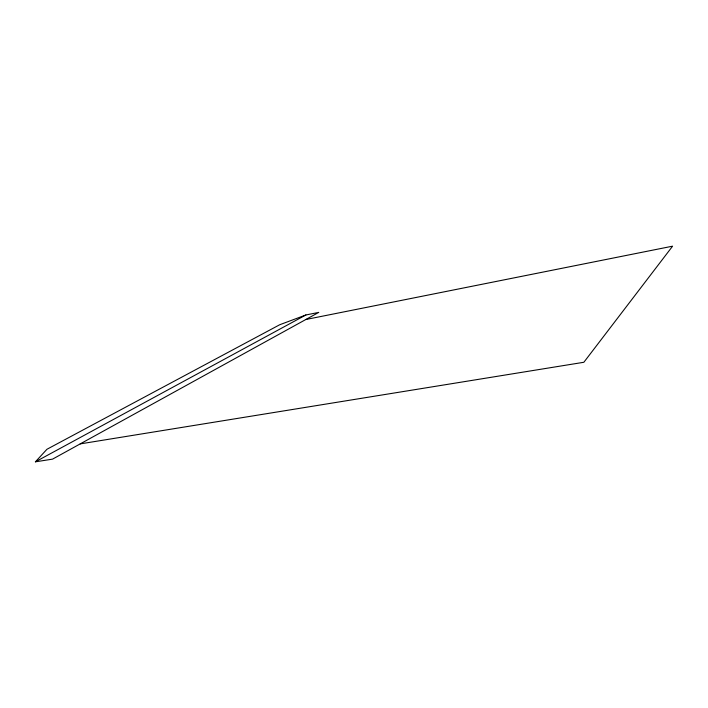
<?xml version="1.0" encoding="UTF-8"?>
<svg xmlns="http://www.w3.org/2000/svg" width="708" height="708" viewBox="0 0 708 708"><rect width="100%" height="100%" fill="white"/><g stroke="black" fill="none" stroke-linecap="round" stroke-linejoin="round"><path stroke-width="1.06" d="M35.4 461.828L46.94 449.279L279.749 324.724L305.883 314.98L318.759 312.387L52.551 459.138L35.4 461.828L305.883 314.98M305.838 319.503L672.6 246.172L583.861 362.275L80.216 443.889"/></g></svg>
